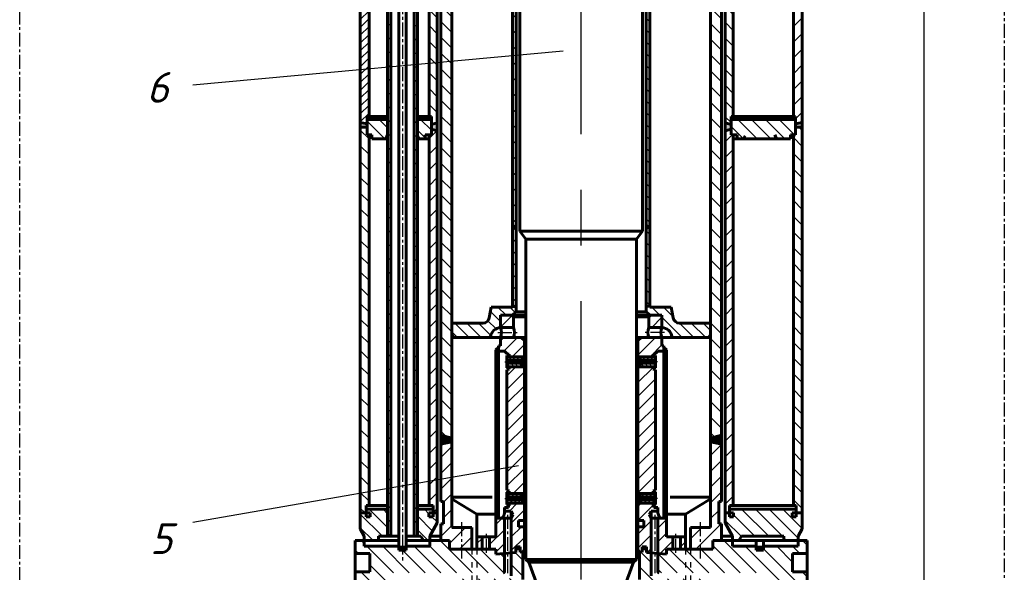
# Model space of a CAD drawing. Header units: millimetres. Extents: x 3913 to 6157, y -487 to 5915.
# Drawn here: x 3913 to 6157, y 804 to 2064 of the extents above; entities that cross this region are included whole.
import ezdxf

# ---------------------------------------------------------------- set-up
doc = ezdxf.new("R2010")
doc.units = ezdxf.units.MM
doc.linetypes.add('ACAD_ISO03W100', pattern=[30, 12, -18])
doc.linetypes.add('осевая', pattern=[50.8, 31.75, -6.35, 6.35, -6.35])
doc.layers.get('0').update_dxf_attribs({"lineweight": 40})
for name, color, linetype, lineweight in [('Оси', 7, 'осевая', 20), ('Штрих пункт', 7, 'ACAD_ISO03W100', 20), ('штриховка', 7, 'Continuous', 20)]:
    doc.layers.add(name, color=color, linetype=linetype, lineweight=lineweight)
doc.styles.add('ADRF1', font='isocpeur.ttf', dxfattribs={"oblique": 15})
doc.styles.add('Размеры', font='isocpeur.ttf', dxfattribs={"oblique": 15})
doc.dimstyles.new('гост', dxfattribs={"dimtxt": 20, "dimasz": 30, "dimexe": 2, "dimexo": 0, "dimgap": 7, "dimtad": 1, "dimtoh": 1, "dimdec": 1, "dimtxsty": 'ADRF1', "dimcen": 2.5, "dimadec": 0, "dimazin": 0, "dimtfac": 1, "dimtdec": 1, "dimtmove": 0, "dimatfit": 3, "dimfxl": 1, "dimlwd": 20, "dimlwe": 20, "dimarcsym": 0})
pattern_1 = [(135, (466.7083, 0), (-4.490128, -4.490128), [])]

# ---------------------------------------------------------------- blocks, each defined once
blk = doc.blocks.new('*D8')
at = {"layer": 'Defpoints', "color": 0, "transparency": 16777216}
for p in [(5193, 5841.2), (5974.9, 5841.2), (5193, -209)]:
    blk.add_point(p, dxfattribs=at)
at = {"layer": 'Оси', "color": 0, "linetype": 'Continuous', "lineweight": 20, "transparency": 16777216}
for p, q in [((5193, 5841.2), (5976.9, 5841.2)), ((5974.9, -149), (5974.9, 5781.2)), ((5193, -209), (5976.9, -209))]:
    blk.add_line(p, q, dxfattribs=at)
at = {"layer": 'Оси', "color": 0, "transparency": 16777216}
for points in [[(5964.9, 5781.2), (5984.9, 5781.2), (5974.9, 5841.2)], [(5964.9, -149), (5984.9, -149), (5974.9, -209)]]:
    blk.add_solid(points, dxfattribs=at)
at = {"layer": 'Оси', "color": 0, "transparency": 16777216, "insert": (5932.9, 2816.1), "char_height": 20, "attachment_point": 5, "rotation": 90, "style": 'ADRF1'}
blk.add_mtext('{\\H3.5x;6050}', dxfattribs=at)

msp = doc.modelspace()

# ---------------------------------------------------------------- hatches: boundary and pattern name
h = msp.add_hatch(color=256)
h.dxf.hatch_style = 1
h.paths.add_polyline_path([(4704.96, 1826.2), (4689.53, 1829.76), (4689.53, 1818.84), (4704.96, 1818.84)])
h.paths.add_polyline_path([(4751.94, 1801.23), (4747.63, 1792.15), (4751.94, 1792.15)])
h.paths.add_polyline_path([(4819.7, 1799.4), (4819.7, 1792.15), (4823.13, 1792.15)])
h.paths.add_polyline_path([(4864.77, 1828.86), (4851.61, 1825.19), (4851.61, 1814.67), (4864.77, 1810.51)])
h = msp.add_hatch(color=256)
h.dxf.hatch_style = 1
h.paths.add_polyline_path([(5681.1, 1826.2), (5696.53, 1829.76), (5696.53, 1818.84), (5681.1, 1818.84)])
h.paths.add_polyline_path([(5634.13, 1801.23), (5638.43, 1792.15), (5634.13, 1792.15)])
h.paths.add_polyline_path([(5566.37, 1799.4), (5566.37, 1792.15), (5562.93, 1792.15)])
h.paths.add_polyline_path([(5521.3, 1828.86), (5534.45, 1825.19), (5534.45, 1814.67), (5521.3, 1810.51)])
h = msp.add_hatch(color=256)
h.dxf.hatch_style = 1
h.paths.add_polyline_path([(5044.96, 1594.06), (5036.61, 1591.62), (5036.61, 1587.62), (5044.96, 1585.04)])
h = msp.add_hatch(color=256)
h.dxf.hatch_style = 1
h.paths.add_polyline_path([(5341.1, 1594.06), (5349.45, 1591.62), (5349.45, 1587.62), (5341.1, 1585.04)])
h = msp.add_hatch(color=256)
h.dxf.hatch_style = 1
h.paths.add_polyline_path([(4897.97, 1333.97), (4906.69, 1339.29), (4897.97, 1352.16)])
h = msp.add_hatch(color=256)
h.dxf.hatch_style = 1
h.paths.add_polyline_path([(5488.09, 1333.97), (5479.38, 1339.29), (5488.09, 1352.16)])
h = msp.add_hatch(color=256)
h.dxf.hatch_style = 1
h.paths.add_polyline_path([(4897.97, 1101.53), (4897.97, 1109.59), (4872.97, 1116.46), (4872.97, 1096.03)])
h = msp.add_hatch(color=256)
h.dxf.hatch_style = 1
h.paths.add_polyline_path([(5488.09, 1101.53), (5488.09, 1109.59), (5513.09, 1116.46), (5513.09, 1096.03)])
at = {"layer": 'Оси'}
h = msp.add_hatch(dxfattribs=at)
h.set_pattern_fill('ANSI31', color=256, scale=2, angle=90)
h.paths.add_polyline_path([(5058.95, 1295.34), (5027.61, 1295.34), (5027.61, 1298.24), (5027.14, 1299.81), (5023.72, 1298.33), (5023.72, 1287.5), (5062.53, 1287.5), (5062.53, 1291.1), (5058.95, 1291.1)])
h.paths.add_polyline_path([(5062.53, 1280.5), (5023.72, 1280.5), (5023.72, 1269.66), (5027.61, 1267.97), (5027.61, 1272.65), (5057.92, 1272.65), (5058.95, 1272.65), (5058.95, 1276.89), (5062.53, 1276.89)])
h.paths.add_polyline_path([(5062.53, 979.48), (5058.95, 979.48), (5058.95, 983.72), (5057.92, 983.72), (5027.61, 983.72), (5027.61, 988.39), (5023.72, 986.71), (5023.72, 975.87), (5062.53, 975.87)])
h.paths.add_polyline_path([(5058.95, 965.26), (5062.53, 965.26), (5062.53, 968.87), (5023.72, 968.87), (5023.72, 958.03), (5027.14, 956.55), (5027.61, 958.13), (5027.61, 961.02), (5058.95, 961.02)])
h = msp.add_hatch(dxfattribs=at)
h.set_pattern_fill('ANSI31', color=256, scale=2, angle=90)
h.paths.add_polyline_path([(5327.12, 1295.34), (5358.45, 1295.34), (5358.45, 1298.24), (5358.93, 1299.81), (5362.34, 1298.33), (5362.34, 1287.5), (5323.54, 1287.5), (5323.54, 1291.1), (5327.12, 1291.1)])
h.paths.add_polyline_path([(5323.54, 1280.5), (5362.34, 1280.5), (5362.34, 1269.66), (5358.45, 1267.97), (5358.45, 1272.65), (5328.15, 1272.65), (5327.12, 1272.65), (5327.12, 1276.89), (5323.54, 1276.89)])
h.paths.add_polyline_path([(5323.54, 979.48), (5327.12, 979.48), (5327.12, 983.72), (5328.15, 983.72), (5358.45, 983.72), (5358.45, 988.39), (5362.34, 986.71), (5362.34, 975.87), (5323.54, 975.87)])
h.paths.add_polyline_path([(5327.12, 965.26), (5323.54, 965.26), (5323.54, 968.87), (5362.34, 968.87), (5362.34, 958.03), (5358.93, 956.55), (5358.45, 958.13), (5358.45, 961.02), (5327.12, 961.02)])
at = {"layer": 'штриховка'}
h = msp.add_hatch(dxfattribs=at)
h.set_pattern_fill('ANSI31', color=256, scale=8, angle=90)
h.paths.add_polyline_path([(4897.97, 1667.02), (4872.97, 1667.02), (4872.97, 1116.46), (4897.97, 1109.59)])
h.paths.add_polyline_path([(4897.97, 2398.97), (4872.97, 2398.97), (4872.97, 1667.02), (4897.97, 1667.02)])
h.paths.add_polyline_path([(4897.97, 3298.5), (4872.97, 3298.5), (4872.97, 2398.97), (4897.97, 2398.97)])
h.paths.add_polyline_path([(4897.97, 3897.36), (4872.97, 3897.36), (4872.97, 3298.5), (4897.97, 3298.5)])
h = msp.add_hatch(dxfattribs=at)
h.set_pattern_fill('ANSI31', color=256, scale=8, angle=90)
h.paths.add_polyline_path([(5488.09, 1667.02), (5513.09, 1667.02), (5513.09, 1116.46), (5488.09, 1109.59)])
h.paths.add_polyline_path([(5488.09, 2398.97), (5513.09, 2398.97), (5513.09, 1667.02), (5488.09, 1667.02)])
h.paths.add_polyline_path([(5488.09, 3298.5), (5513.09, 3298.5), (5513.09, 2398.97), (5488.09, 2398.97)])
h.paths.add_polyline_path([(5488.09, 3897.36), (5513.09, 3897.36), (5513.09, 3298.5), (5488.09, 3298.5)])
h = msp.add_hatch(dxfattribs=at)
h.set_pattern_fill('ANSI31', color=256, scale=7)
h.paths.add_polyline_path([(4819.7, 1713.64), (4812.53, 1713.64), (4812.53, 885.86), (4819.7, 885.86), (4819.7, 947.63)])
h.paths.add_polyline_path([(4759.1, 1713.64), (4751.94, 1713.64), (4751.94, 885.86), (4759.1, 885.86)])
h.paths.add_polyline_path([(4819.7, 3218.03), (4812.53, 3218.03), (4812.53, 2848.76), (4819.7, 2848.76)])
h.paths.add_polyline_path([(4759.1, 3218.03), (4751.94, 3218.03), (4751.94, 2848.76), (4759.1, 2848.76)])
h.paths.add_polyline_path([(4819.7, 2848.76), (4812.53, 2848.76), (4812.53, 2377.18), (4819.7, 2377.18)])
h.paths.add_polyline_path([(4759.1, 2848.76), (4751.94, 2848.76), (4751.94, 2377.18), (4759.1, 2377.18)])
h.paths.add_polyline_path([(4759.1, 2377.18), (4751.94, 2377.18), (4751.94, 1713.64), (4759.1, 1713.64)])
h.paths.add_polyline_path([(4819.7, 2377.18), (4812.53, 2377.18), (4812.53, 1713.64), (4819.7, 1713.64)])
h = msp.add_hatch(dxfattribs=at)
h.set_pattern_fill('ANSI31', color=256, scale=8, angle=90)
h.paths.add_polyline_path([(5044.96, 3175.67), (5036.61, 3176.87), (5036.61, 1591.62), (5044.96, 1594.06)])
h.paths.add_polyline_path([(4709.53, 3179.33), (4694.73, 3179.33), (4694.73, 3184.12), (4694.73, 3190), (4689.53, 3190), (4689.53, 2495.63), (4704.96, 2492.06), (4704.96, 2502.19), (4704.96, 2508.9), (4709.53, 2508.9), (4709.53, 3049.54)])
h = msp.add_hatch(dxfattribs=at)
h.set_pattern_fill('ANSI31', color=256, scale=6, angle=90)
h.paths.add_polyline_path([(5341.1, 3175.67), (5349.45, 3176.87), (5349.45, 2875.5), (5341.1, 2875.5)])
h.paths.add_polyline_path([(5341.1, 2439.34), (5349.45, 2439.34), (5349.45, 2005.21), (5341.1, 2005.21)])
h.paths.add_polyline_path([(5341.1, 2875.5), (5349.45, 2875.5), (5349.45, 2439.34), (5341.1, 2439.34)])
h.paths.add_polyline_path([(5341.1, 2005.21), (5349.45, 2005.21), (5349.45, 1591.62), (5341.1, 1594.06)])
h = msp.add_hatch(dxfattribs=at)
h.set_pattern_fill('ANSI31', color=256, scale=4)
h.set_pattern_definition([(45, (1026.59, 0), (-8.980256, 8.980256), [])])
h.paths.add_polyline_path([(4709.53, 2467.22), (4704.96, 2467.22), (4704.96, 2484.71), (4689.53, 2484.71), (4689.53, 1829.76), (4704.96, 1826.2), (4704.96, 1836.33), (4704.96, 1843.04), (4709.53, 1843.04)])
h = msp.add_hatch(dxfattribs=at)
h.set_pattern_fill('ANSI31', color=256, scale=8, angle=90)
h.paths.add_polyline_path([(4864.77, 2080.92), (4846.39, 2080.92), (4846.39, 1843.04), (4851.61, 1843.04), (4851.61, 1836.33), (4851.61, 1825.19), (4864.77, 1828.86)])
h.paths.add_polyline_path([(4864.77, 2476.38), (4851.61, 2480.54), (4851.61, 2467.22), (4846.39, 2467.22), (4846.39, 2080.92), (4864.77, 2080.92)])
h = msp.add_hatch(dxfattribs=at)
h.set_pattern_fill('ANSI31', color=256, scale=8, angle=90)
h.paths.add_polyline_path([(5521.3, 2080.92), (5539.68, 2080.92), (5539.68, 1843.04), (5534.45, 1843.04), (5534.45, 1836.33), (5534.45, 1825.19), (5521.3, 1828.86)])
h.paths.add_polyline_path([(5521.3, 2476.38), (5534.45, 2480.54), (5534.45, 2467.22), (5539.68, 2467.22), (5539.68, 2080.92), (5521.3, 2080.92)])
h = msp.add_hatch(dxfattribs=at)
h.set_pattern_fill('ANSI31', color=256, scale=8)
h.paths.add_polyline_path([(5676.53, 2467.22), (5681.1, 2467.22), (5681.1, 2484.71), (5696.53, 2484.71), (5696.53, 1829.76), (5681.1, 1826.2), (5681.1, 1836.33), (5681.1, 1843.04), (5676.53, 1843.04)])
h = msp.add_hatch(dxfattribs=at)
h.set_pattern_fill('ANSI31', color=256, scale=8, angle=90)
h.paths.add_polyline_path([(4709.53, 1801.36), (4704.96, 1801.36), (4704.96, 1818.84), (4689.53, 1818.84), (4689.53, 939.26), (4702.79, 939.26), (4702.79, 947.63), (4702.79, 956.01), (4709.53, 956.01)])
h = msp.add_hatch(dxfattribs=at)
h.set_pattern_fill('ANSI31', color=256, scale=7, angle=90)
h.paths.add_polyline_path([(4704.96, 1836.33), (4704.96, 1801.36), (4715.9, 1801.36), (4715.9, 1792.15), (4747.63, 1792.15), (4751.94, 1801.23), (4751.94, 1836.33)])
h.paths.add_polyline_path([(4851.61, 1836.33), (4819.7, 1836.33), (4819.7, 1799.4), (4823.13, 1792.15), (4837.56, 1792.15), (4837.56, 1801.36), (4851.61, 1801.36)])
h = msp.add_hatch(dxfattribs=at)
h.set_pattern_fill('ANSI31', color=256, scale=7, angle=90)
h.paths.add_polyline_path([(5681.1, 1836.33), (5681.1, 1801.36), (5670.17, 1801.36), (5670.17, 1792.15), (5638.43, 1792.15), (5634.13, 1801.23), (5634.13, 1836.33)])
h.paths.add_polyline_path([(5534.45, 1836.33), (5634.13, 1836.33), (5634.13, 1792.15), (5562.93, 1792.15), (5548.5, 1792.15), (5548.5, 1801.36), (5534.45, 1801.36)])
h = msp.add_hatch(dxfattribs=at)
h.set_pattern_fill('ANSI31', color=256, scale=8, angle=90)
h.paths.add_polyline_path([(5676.53, 1801.36), (5681.1, 1801.36), (5681.1, 1818.84), (5696.53, 1818.84), (5696.53, 939.26), (5683.28, 939.26), (5683.28, 947.63), (5683.28, 956.01), (5676.53, 956.01)])
h = msp.add_hatch(dxfattribs=at)
h.set_pattern_fill('ANSI31', color=256, scale=8)
h.paths.add_polyline_path([(4864.77, 1530.59), (4846.39, 1530.59), (4846.39, 1268.94), (4864.77, 1268.94)])
h.paths.add_polyline_path([(4864.77, 1268.94), (4846.39, 1268.94), (4846.39, 956.01), (4855.36, 956.01), (4855.36, 939.26), (4864.77, 939.26), (4864.77, 1087.8)])
h.paths.add_polyline_path([(4864.77, 1810.51), (4851.61, 1814.67), (4851.61, 1801.36), (4846.39, 1801.36), (4846.39, 1530.59), (4864.77, 1530.59)])
h = msp.add_hatch(dxfattribs=at)
h.set_pattern_fill('ANSI31', color=256, scale=8)
h.paths.add_polyline_path([(5521.3, 1530.59), (5539.68, 1530.59), (5539.68, 1268.94), (5521.3, 1268.94)])
h.paths.add_polyline_path([(5521.3, 1268.94), (5539.68, 1268.94), (5539.68, 956.01), (5530.7, 956.01), (5530.7, 939.26), (5521.3, 939.26), (5521.3, 1087.8)])
h.paths.add_polyline_path([(5521.3, 1810.51), (5534.45, 1814.67), (5534.45, 1801.36), (5539.68, 1801.36), (5539.68, 1530.59), (5521.3, 1530.59)])
h = msp.add_hatch(dxfattribs=at)
h.set_pattern_fill('ANSI31', color=256, scale=6, angle=90)
h.paths.add_polyline_path([(5044.96, 1594.06), (5036.61, 1591.62), (5036.61, 1561.08), (5036.61, 1408.52), (4988.14, 1408.52), (4983.57, 1384.23, -0.3608204), (4968.83, 1372), (4897.97, 1372), (4897.97, 1339.29), (4986.39, 1339.29), (4986.39, 1341.39, -0.3518145), (5009.11, 1361.92), (5009.11, 1390), (5035.29, 1390), (5044.96, 1397.61), (5044.96, 1408.52), (5044.96, 1561.08)])
h = msp.add_hatch(dxfattribs=at)
h.set_pattern_fill('ANSI31', color=256, scale=6, angle=90)
h.paths.add_polyline_path([(5341.1, 1594.06), (5349.45, 1591.62), (5349.45, 1561.08), (5349.45, 1408.52), (5397.93, 1408.52), (5402.49, 1384.23, 0.3608204), (5417.23, 1372), (5488.09, 1372), (5488.09, 1339.29), (5399.68, 1339.29), (5399.68, 1341.39, 0.3518145), (5376.96, 1361.92), (5376.96, 1390), (5350.78, 1390), (5341.1, 1397.61), (5341.1, 1408.52), (5341.1, 1561.08)])
h = msp.add_hatch(color=256, dxfattribs=at)
h.dxf.hatch_style = 1
h.paths.add_polyline_path([(5036.61, 1413.62), (5036.61, 1408.52), (5044.96, 1408.52), (5044.96, 1411.61)])
h = msp.add_hatch(color=256, dxfattribs=at)
h.dxf.hatch_style = 1
h.paths.add_polyline_path([(5349.45, 1413.62), (5349.45, 1408.52), (5341.1, 1408.52), (5341.1, 1411.61)])
h = msp.add_hatch(dxfattribs=at)
h.set_pattern_fill('ANSI31', color=256, scale=7)
h.paths.add_polyline_path([(5038.84, 1386.28), (5035.29, 1390), (5009.11, 1390), (5009.11, 1361.92), (5038.84, 1361.92)])
h.paths.add_polyline_path([(5063.76, 1329.17), (5063.76, 1332.29), (5056.1, 1339.29), (5009.11, 1339.29), (5009.11, 1320.38), (5004.59, 1320.38), (5004.59, 1307.99), (5018.06, 1307.99), (5023.72, 1302.37), (5027.61, 1301.19), (5028.92, 1301.19), (5028.92, 1298.24), (5027.61, 1298.24), (5027.61, 1295.34), (5063.76, 1295.34)])
h.paths.add_polyline_path([(5063.76, 1272.65), (5057.92, 1272.65), (5028.93, 1272.65), (5028.93, 1267.34), (5023.72, 1265.7), (5023.72, 990.66), (5028.93, 989.02), (5028.93, 983.72), (5057.92, 983.72), (5063.76, 983.72)])
h.paths.add_polyline_path([(5063.76, 961.02), (5027.61, 961.02), (5027.61, 958.13), (5028.92, 958.13), (5028.92, 955.17), (5027.61, 955.17), (5027.61, 951.4), (5018.28, 951.4), (5018.28, 943.45), (5033.54, 943.45), (5037.25, 935.32), (5033.54, 927.19), (5033.54, 847.91), (5043.97, 848.88), (5043.97, 861.7), (5054.26, 861.7), (5054.26, 849.83), (5059.96, 850.36), (5063.76, 854.78), (5063.76, 907.75), (5050.38, 907.75), (5050.38, 921.94), (5063.76, 921.94), (5063.76, 927.19)])
h.paths.add_polyline_path([(5018.28, 927.19), (4998.76, 927.19), (4998.76, 884.6), (4984.28, 884.6), (4984.28, 856.5), (4998.76, 856.5), (4998.76, 844.7), (5018.28, 846.5)])
h.paths.add_polyline_path([(4966.99, 884.6), (4955.37, 884.6), (4955.37, 856.5), (4966.99, 856.5)])
h = msp.add_hatch(dxfattribs=at)
h.set_pattern_fill('ANSI31', color=256, scale=7)
h.paths.add_polyline_path([(5347.22, 1386.28), (5350.78, 1390), (5376.96, 1390), (5376.96, 1361.92), (5347.22, 1361.92)])
h.paths.add_polyline_path([(5322.3, 1329.17), (5322.3, 1332.29), (5329.96, 1339.29), (5376.96, 1339.29), (5376.96, 1320.38), (5381.48, 1320.38), (5381.48, 1307.99), (5368, 1307.99), (5362.34, 1302.37), (5358.45, 1301.19), (5357.15, 1301.19), (5357.15, 1298.24), (5358.45, 1298.24), (5358.45, 1295.34), (5322.3, 1295.34)])
h.paths.add_polyline_path([(5322.3, 1272.65), (5328.15, 1272.65), (5357.13, 1272.65), (5357.13, 1267.34), (5362.34, 1265.7), (5362.34, 990.66), (5357.13, 989.02), (5357.13, 983.72), (5328.15, 983.72), (5322.3, 983.72)])
h.paths.add_polyline_path([(5322.3, 961.02), (5358.45, 961.02), (5358.45, 958.13), (5357.15, 958.13), (5357.15, 955.17), (5358.45, 955.17), (5358.45, 951.4), (5367.78, 951.4), (5367.78, 943.45), (5352.52, 943.45), (5348.82, 935.32), (5352.52, 927.19), (5352.52, 847.91), (5342.09, 848.88), (5342.09, 861.7), (5331.81, 861.7), (5331.81, 849.83), (5326.11, 850.36), (5322.3, 854.78), (5322.3, 907.75), (5335.68, 907.75), (5335.68, 921.94), (5322.3, 921.94), (5322.3, 927.19)])
h.paths.add_polyline_path([(5367.78, 927.19), (5387.3, 927.19), (5387.3, 884.6), (5401.79, 884.6), (5401.79, 856.5), (5387.3, 856.5), (5387.3, 844.7), (5367.78, 846.5)])
h.paths.add_polyline_path([(5419.08, 884.6), (5430.69, 884.6), (5430.69, 856.5), (5419.08, 856.5)])
h = msp.add_hatch(color=256, dxfattribs=at)
h.dxf.hatch_style = 1
h.paths.add_polyline_path([(4998.76, 930.82), (4998.76, 927.19), (5004.59, 927.19), (5004.59, 928.68)])
h.paths.add_polyline_path([(5004.59, 1316.07), (4998.76, 1311.16), (5004.59, 1311.16)])
h = msp.add_hatch(dxfattribs=at)
h.set_pattern_fill('ANSI31', color=256, scale=2, angle=90)
h.set_pattern_definition(pattern_1)
h.paths.add_polyline_path([(5004.59, 1195.23), (4998.76, 1195.23), (4998.76, 1080.83), (5004.59, 1080.83)])
h.paths.add_polyline_path([(5004.59, 1311.16), (4998.76, 1311.16), (4998.76, 1195.23), (5004.59, 1195.23)])
h.paths.add_polyline_path([(5004.59, 1080.83), (4998.76, 1080.83), (4998.76, 927.19), (5004.59, 927.19)])
h = msp.add_hatch(color=256, dxfattribs=at)
h.dxf.hatch_style = 1
h.paths.add_polyline_path([(5387.3, 930.82), (5387.3, 927.19), (5381.48, 927.19), (5381.48, 928.68)])
h.paths.add_polyline_path([(5381.48, 1316.07), (5387.3, 1311.16), (5381.48, 1311.16)])
h = msp.add_hatch(dxfattribs=at)
h.set_pattern_fill('ANSI31', color=256, scale=2, angle=90)
h.set_pattern_definition(pattern_1)
h.paths.add_polyline_path([(5381.48, 1195.23), (5387.3, 1195.23), (5387.3, 1080.83), (5381.48, 1080.83)])
h.paths.add_polyline_path([(5381.48, 1311.16), (5387.3, 1311.16), (5387.3, 1195.23), (5381.48, 1195.23)])
h.paths.add_polyline_path([(5381.48, 1080.83), (5387.3, 1080.83), (5387.3, 927.19), (5381.48, 927.19)])
h = msp.add_hatch(color=256, dxfattribs=at)
h.dxf.hatch_style = 1
h.paths.add_polyline_path([(5028.92, 1300.02), (5027.61, 1300.02), (5027.14, 1299.81), (5027.61, 1298.24), (5028.92, 1298.24)])
h.paths.add_polyline_path([(5028.93, 1272.65), (5027.61, 1272.65), (5027.61, 1267.97), (5028.93, 1267.34)])
h.paths.add_polyline_path([(5028.93, 989.02), (5027.61, 988.39), (5027.61, 983.72), (5028.93, 983.72)])
h.paths.add_polyline_path([(5028.92, 958.13), (5027.61, 958.13), (5027.14, 956.55), (5027.61, 956.35), (5028.92, 956.35)])
h = msp.add_hatch(color=256, dxfattribs=at)
h.dxf.hatch_style = 1
h.paths.add_polyline_path([(5357.15, 1300.02), (5358.45, 1300.02), (5358.93, 1299.81), (5358.45, 1298.24), (5357.15, 1298.24)])
h.paths.add_polyline_path([(5357.13, 1272.65), (5358.45, 1272.65), (5358.45, 1267.97), (5357.13, 1267.34)])
h.paths.add_polyline_path([(5357.13, 989.02), (5358.45, 988.39), (5358.45, 983.72), (5357.13, 983.72)])
h.paths.add_polyline_path([(5357.15, 958.13), (5358.45, 958.13), (5358.93, 956.55), (5358.45, 956.35), (5357.15, 956.35)])
h = msp.add_hatch(dxfattribs=at)
h.set_pattern_fill('ANSI31', color=256, scale=8)
h.paths.add_polyline_path([(4897.97, 1089.3), (4897.97, 1101.53), (4872.97, 1096.03), (4872.97, 1087.8), (4872.97, 1013.13), (4872.97, 965.46), (4879.07, 965.46), (4879.07, 914.26), (4872.97, 914.26), (4872.97, 876.1), (4892.86, 876.1), (4892.86, 856.5), (4920.99, 856.5), (4920.99, 906.13), (4897.97, 906.13), (4897.97, 976.77)])
h.paths.add_polyline_path([(4943.86, 906.13), (4920.99, 906.13), (4920.99, 856.5), (4943.86, 856.5)])
h = msp.add_hatch(dxfattribs=at)
h.set_pattern_fill('ANSI31', color=256, scale=8)
h.paths.add_polyline_path([(5488.09, 1089.3), (5488.09, 1101.53), (5513.09, 1096.03), (5513.09, 1087.8), (5513.09, 1013.13), (5513.09, 965.46), (5506.99, 965.46), (5506.99, 914.26), (5513.09, 914.26), (5513.09, 876.1), (5493.21, 876.1), (5493.21, 856.5), (5465.08, 856.5), (5465.08, 906.13), (5488.09, 906.13), (5488.09, 976.77)])
h.paths.add_polyline_path([(5442.21, 906.13), (5465.08, 906.13), (5465.08, 856.5), (5442.21, 856.5)])
h = msp.add_hatch(dxfattribs=at)
h.set_pattern_fill('ANSI31', color=256, scale=7, angle=90)
h.paths.add_polyline_path([(4712.17, 930.41), (4702.79, 930.41), (4702.79, 939.26), (4689.53, 939.26), (4689.53, 902.62), (4698.66, 885.86), (4698.66, 876.1), (4730.9, 876.1), (4730.9, 885.86), (4751.94, 885.86), (4751.94, 947.63), (4702.79, 947.63), (4702.79, 939.26), (4712.17, 939.26)])
h.paths.add_polyline_path([(4845.98, 930.41), (4845.98, 939.26), (4855.36, 939.26), (4855.36, 947.63), (4819.7, 947.63), (4819.7, 885.86), (4827.65, 885.86), (4833.61, 876.1), (4848.28, 876.1), (4848.28, 885.86), (4864.77, 916.75), (4864.77, 939.26), (4855.36, 939.26), (4855.36, 930.41)])
h = msp.add_hatch(dxfattribs=at)
h.set_pattern_fill('ANSI31', color=256, scale=7, angle=90)
h.paths.add_polyline_path([(5673.89, 930.41), (5683.28, 930.41), (5683.28, 939.26), (5696.53, 939.26), (5696.53, 902.62), (5687.4, 885.86), (5687.4, 876.1), (5655.17, 876.1), (5655.17, 885.86), (5634.13, 885.86), (5634.13, 947.63), (5683.28, 947.63), (5683.28, 939.26), (5673.89, 939.26)])
h.paths.add_polyline_path([(5540.09, 930.41), (5540.09, 939.26), (5530.7, 939.26), (5530.7, 947.63), (5634.13, 947.63), (5634.13, 885.86), (5558.41, 885.86), (5552.46, 876.1), (5537.79, 876.1), (5537.79, 885.86), (5521.3, 916.75), (5521.3, 939.26), (5530.7, 939.26), (5530.7, 930.41)])
h = msp.add_hatch(dxfattribs=at)
h.set_pattern_fill('ANSI31', color=256, scale=8, angle=90)
h.paths.add_polyline_path([(4892.86, 856.5), (4892.86, 876.1), (4848.28, 876.1), (4848.28, 863.05), (4794.39, 863.05), (4794.39, 854.11), (4777.25, 854.11), (4777.25, 863.05), (4742.73, 863.05), (4711.39, 829.97), (4711.39, 804.96), (4687.7, 804.96), (4678, 794.72), (4678, 762.07), (4710.94, 762.07), (4710.94, 727.32), (4746.95, 727.32), (4746.95, 762.07), (4756.6, 762.07), (4756.6, 795.36, -0.4218461), (4763.44, 802.38), (4939.75, 802.38), (4943.86, 805.7), (4943.86, 856.5)])
h.paths.add_polyline_path([(4742.73, 863.05), (4709.42, 863.05), (4695.06, 846.64), (4711.39, 846.64), (4711.39, 829.97)], flags=17)
h.paths.add_polyline_path([(4698.66, 876.1), (4678, 876.1), (4678, 846.64), (4695.06, 846.64), (4709.42, 863.05), (4698.66, 863.05)], flags=17)
h.paths.add_polyline_path([(4955.37, 856.5), (4943.86, 856.5), (4943.86, 805.7), (4955.37, 815.03)])
h.paths.add_polyline_path([(4998.76, 850.18), (4998.76, 856.5), (4955.37, 856.5), (4955.37, 815.03)], flags=17)
h.paths.add_polyline_path([(5018.28, 846.5), (4998.76, 844.7), (4998.76, 850.18), (4955.37, 815.03), (4955.37, 802.38), (5015.28, 802.38, 0.4142136), (5018.28, 805.38)], flags=17)
h.paths.add_polyline_path([(4955.37, 815.03), (4943.86, 805.7), (4943.86, 802.38), (4955.37, 802.38)])
h.paths.add_polyline_path([(4943.86, 788.69), (4922.85, 788.69), (4909.2, 777.63), (4943.86, 777.63)], flags=17)
h.paths.add_polyline_path([(4955.37, 788.69), (4943.86, 788.69), (4943.86, 777.63), (4955.37, 777.63)])
h.paths.add_polyline_path([(5059.96, 787.63), (5059.96, 850.36), (5054.26, 849.83), (5054.26, 857.25), (5043.97, 857.25), (5043.97, 848.88), (5033.54, 847.91), (5033.54, 795.69, -0.4142136), (5026.54, 788.69), (4955.37, 788.69), (4955.37, 777.63), (5049.96, 777.63, 0.4142136)])
h = msp.add_hatch(dxfattribs=at)
h.set_pattern_fill('ANSI31', color=256, scale=8, angle=90)
h.paths.add_polyline_path([(5493.21, 856.5), (5493.21, 876.1), (5537.79, 876.1), (5537.79, 863.05), (5591.68, 863.05), (5591.68, 854.11), (5608.81, 854.11), (5608.81, 863.05), (5643.34, 863.05), (5674.68, 829.97), (5674.68, 804.96), (5698.36, 804.96), (5708.06, 794.72), (5708.06, 762.07), (5675.12, 762.07), (5675.12, 727.32), (5639.11, 727.32), (5639.11, 762.07), (5629.47, 762.07), (5629.47, 795.36, 0.4218461), (5622.62, 802.38), (5446.31, 802.38), (5442.21, 805.7), (5442.21, 856.5)])
h.paths.add_polyline_path([(5643.34, 863.05), (5676.65, 863.05), (5691, 846.64), (5674.68, 846.64), (5674.68, 829.97)], flags=17)
h.paths.add_polyline_path([(5687.4, 876.1), (5708.06, 876.1), (5708.06, 846.64), (5691, 846.64), (5676.65, 863.05), (5687.4, 863.05)], flags=17)
h.paths.add_polyline_path([(5430.69, 856.5), (5442.21, 856.5), (5442.21, 805.7), (5430.69, 815.03)])
h.paths.add_polyline_path([(5387.3, 850.18), (5387.3, 856.5), (5430.69, 856.5), (5430.69, 815.03)], flags=17)
h.paths.add_polyline_path([(5367.78, 846.5), (5387.3, 844.7), (5387.3, 850.18), (5430.69, 815.03), (5430.69, 802.38), (5370.78, 802.38, -0.4142136), (5367.78, 805.38)], flags=17)
h.paths.add_polyline_path([(5430.69, 815.03), (5442.21, 805.7), (5442.21, 802.38), (5430.69, 802.38)])
h.paths.add_polyline_path([(5442.21, 788.69), (5463.21, 788.69), (5476.87, 777.63), (5442.21, 777.63)], flags=17)
h.paths.add_polyline_path([(5430.69, 788.69), (5442.21, 788.69), (5442.21, 777.63), (5430.69, 777.63)])
h.paths.add_polyline_path([(5326.11, 787.63), (5326.11, 850.36), (5331.81, 849.83), (5331.81, 857.25), (5342.09, 857.25), (5342.09, 848.88), (5352.52, 847.91), (5352.52, 795.69, 0.4142136), (5359.52, 788.69), (5430.69, 788.69), (5430.69, 777.63), (5336.11, 777.63, -0.4142136)])

# ---------------------------------------------------------------- linework, layer by layer
for p, q in [((4777.25, 876.1), (4777.25, 4188.94)), ((4794.39, 876.1), (4794.39, 4188.94)), ((5053.03, 3928.68), (5053.03, 1581.57)), ((5333.03, 3928.68), (5333.03, 1581.57)), ((4872.97, 3897.36), (4872.97, 1087.8)), ((4897.97, 3897.36), (4897.97, 1087.8)), ((5488.09, 3897.36), (5488.09, 1087.8)), ((5513.09, 3897.36), (5513.09, 1087.8)), ((4751.94, 3218.03), (4751.94, 885.86)), ((4759.1, 3218.03), (4759.1, 885.86)), ((4812.53, 3218.03), (4812.53, 885.86)), ((4819.7, 3218.03), (4819.7, 947.63)), ((5036.61, 3214.08), (5036.61, 1561.08)), ((5044.96, 3214.08), (5044.96, 1561.08)), ((5341.1, 3214.08), (5341.1, 1561.08)), ((5349.45, 3214.08), (5349.45, 1561.08)), ((4689.53, 3208.86), (4689.53, 902.62)), ((4864.77, 3190), (4864.77, 1087.8)), ((5521.3, 3190), (5521.3, 1087.8)), ((5696.53, 3208.86), (5696.53, 902.62)), ((4709.53, 1843.04), (4709.53, 2467.22)), ((4846.39, 2467.22), (4846.39, 1843.04)), ((5539.68, 2467.22), (5539.68, 1843.04)), ((5676.53, 1843.04), (5676.53, 2467.22)), ((4704.96, 1843.04), (4751.94, 1843.04)), ((4704.96, 1843.04), (4704.96, 1836.33)), ((4819.7, 1843.04), (4851.61, 1843.04)), ((4851.61, 1843.04), (4851.61, 1836.33)), ((5566.37, 1843.04), (5534.45, 1843.04)), ((5534.45, 1843.04), (5534.45, 1836.33)), ((5566.37, 1843.04), (5634.13, 1843.04)), ((5681.1, 1843.04), (5634.13, 1843.04)), ((5681.1, 1843.04), (5681.1, 1836.33)), ((4704.96, 1826.2), (4689.53, 1829.76)), ((4704.96, 1818.84), (4689.53, 1818.84)), ((4751.94, 1836.33), (4704.96, 1836.33)), ((4704.96, 1836.33), (4704.96, 1801.36)), ((4851.61, 1836.33), (4819.7, 1836.33)), ((4851.61, 1801.36), (4851.61, 1836.33)), ((4851.61, 1825.19), (4864.77, 1828.86)), ((5534.45, 1825.19), (5521.3, 1828.86)), ((5534.45, 1836.33), (5566.37, 1836.33)), ((5534.45, 1801.36), (5534.45, 1836.33)), ((5566.37, 1836.33), (5634.13, 1836.33)), ((5634.13, 1836.33), (5681.1, 1836.33)), ((5681.1, 1836.33), (5681.1, 1801.36)), ((5681.1, 1826.2), (5696.53, 1829.76)), ((5681.1, 1818.84), (5696.53, 1818.84)), ((4704.96, 1801.36), (4715.9, 1801.36)), ((4709.53, 956.01), (4709.53, 1801.36)), ((4715.9, 1801.36), (4715.9, 1792.15)), ((4747.63, 1792.15), (4751.94, 1801.23)), ((4819.7, 1799.4), (4823.13, 1792.15)), ((4837.56, 1792.15), (4837.56, 1801.36)), ((4837.56, 1801.36), (4851.61, 1801.36)), ((4846.39, 1801.36), (4846.39, 956.01)), ((4851.61, 1814.67), (4864.77, 1810.51)), ((5534.45, 1814.67), (5521.3, 1810.51)), ((5548.5, 1801.36), (5534.45, 1801.36)), ((5539.68, 1801.36), (5539.68, 956.01)), ((5548.5, 1792.15), (5548.5, 1801.36)), ((5566.37, 1799.4), (5562.93, 1792.15)), ((5638.43, 1792.15), (5634.13, 1801.23)), ((5681.1, 1801.36), (5670.17, 1801.36)), ((5670.17, 1801.36), (5670.17, 1792.15)), ((5676.53, 956.01), (5676.53, 1801.36)), ((4715.9, 1792.15), (4751.94, 1792.15)), ((4819.7, 1792.15), (4837.56, 1792.15)), ((4837.56, 1792.15), (4846.39, 1792.15)), ((5548.5, 1792.15), (5539.68, 1792.15)), ((5566.37, 1792.15), (5548.5, 1792.15)), ((5566.37, 1792.15), (5634.13, 1792.15)), ((5670.17, 1792.15), (5634.13, 1792.15)), ((5036.61, 1591.62), (5044.96, 1594.06)), ((5349.45, 1591.62), (5341.1, 1594.06)), ((5053.03, 1581.57), (5193.03, 1581.57)), ((5053.03, 1581.57), (5066.66, 1563.54)), ((5333.03, 1581.57), (5193.03, 1581.57)), ((5333.03, 1581.57), (5319.4, 1563.54)), ((5036.61, 1561.08), (5036.61, 1408.52)), ((5044.96, 1561.08), (5044.96, 1408.52)), ((5066.66, 1563.54), (5193.03, 1563.54)), ((5066.66, 1563.54), (5066.66, 833.02)), ((5319.4, 1563.54), (5193.03, 1563.54)), ((5319.4, 1563.54), (5319.4, 833.02)), ((5341.1, 1561.08), (5341.1, 1408.52)), ((5349.45, 1561.08), (5349.45, 1408.52)), ((4988.14, 1408.52), (4983.57, 1384.23)), ((5036.61, 1408.52), (4988.14, 1408.52)), ((5035.29, 1390), (5044.96, 1397.61)), ((5044.96, 1408.52), (5044.96, 1397.61)), ((5044.96, 1397.61), (5066.66, 1397.61)), ((5341.1, 1397.61), (5319.4, 1397.61)), ((5341.1, 1408.52), (5341.1, 1397.61)), ((5350.78, 1390), (5341.1, 1397.61)), ((5349.45, 1408.52), (5397.93, 1408.52)), ((5397.93, 1408.52), (5402.49, 1384.23)), ((4897.97, 1372), (4968.83, 1372)), ((5009.11, 1361.92), (5009.11, 1390)), ((5009.11, 1390), (5035.29, 1390)), ((5035.29, 1390), (5038.84, 1386.28)), ((5035.29, 1390), (5066.66, 1390)), ((5038.84, 1386.28), (5038.84, 1361.92)), ((5038.84, 1386.28), (5066.66, 1386.28)), ((5350.78, 1390), (5319.4, 1390)), ((5347.22, 1386.28), (5319.4, 1386.28)), ((5350.78, 1390), (5347.22, 1386.28)), ((5347.22, 1386.28), (5347.22, 1361.92)), ((5376.96, 1390), (5350.78, 1390)), ((5376.96, 1361.92), (5376.96, 1390)), ((5488.09, 1372), (5417.23, 1372)), ((5009.11, 1361.92), (5038.84, 1361.92)), ((5376.96, 1361.92), (5347.22, 1361.92)), ((4897.97, 1339.29), (5009.11, 1339.29)), ((4986.39, 1341.39), (4986.39, 1339.29)), ((5009.11, 1320.38), (5009.11, 1339.29)), ((5009.11, 1339.29), (5056.1, 1339.29)), ((5056.1, 1339.29), (5063.76, 1332.29)), ((5056.1, 1339.29), (5066.66, 1339.29)), ((5063.76, 1332.29), (5063.76, 1329.17)), ((5063.76, 1332.29), (5066.66, 1332.29)), ((5063.76, 927.19), (5063.76, 1329.17)), ((5329.96, 1339.29), (5319.4, 1339.29)), ((5322.3, 1332.29), (5319.4, 1332.29)), ((5329.96, 1339.29), (5322.3, 1332.29)), ((5322.3, 1332.29), (5322.3, 1329.17)), ((5322.3, 927.19), (5322.3, 1329.17)), ((5376.96, 1339.29), (5329.96, 1339.29)), ((5488.09, 1339.29), (5376.96, 1339.29)), ((5376.96, 1320.38), (5376.96, 1339.29)), ((5399.68, 1341.39), (5399.68, 1339.29)), ((4998.76, 1311.16), (5004.59, 1316.07)), ((4998.76, 1311.16), (4998.76, 927.19)), ((4998.76, 1311.16), (5004.59, 1311.16)), ((5004.59, 927.19), (5004.59, 1320.38)), ((5004.59, 1320.38), (5009.11, 1320.38)), ((5018.06, 1307.99), (5004.59, 1307.99)), ((5023.72, 1302.37), (5018.06, 1307.99)), ((5027.61, 1301.19), (5023.72, 1302.37)), ((5358.45, 1301.19), (5362.34, 1302.37)), ((5362.34, 1302.37), (5368, 1307.99)), ((5368, 1307.99), (5381.48, 1307.99)), ((5381.48, 1320.38), (5376.96, 1320.38)), ((5381.48, 927.19), (5381.48, 1320.38)), ((5387.3, 1311.16), (5381.48, 1316.07)), ((5387.3, 1311.16), (5381.48, 1311.16)), ((5387.3, 1311.16), (5387.3, 927.19)), ((5023.72, 1298.33), (5027.61, 1300.02)), ((5023.72, 1298.33), (5023.72, 1269.66)), ((5023.72, 1269.66), (5023.72, 1298.33)), ((5023.72, 1287.5), (5062.53, 1287.5)), ((5023.72, 1280.5), (5062.53, 1280.5)), ((5027.14, 1299.81), (5027.61, 1298.24)), ((5027.61, 1301.19), (5028.92, 1301.19)), ((5027.61, 1300.02), (5028.92, 1300.02)), ((5027.61, 1298.24), (5027.61, 1295.34)), ((5028.92, 1298.24), (5027.61, 1298.24)), ((5027.61, 1295.34), (5063.76, 1295.34)), ((5028.92, 1301.19), (5028.92, 1298.24)), ((5058.95, 1295.34), (5058.95, 1291.1)), ((5058.95, 1291.1), (5062.53, 1291.1)), ((5062.53, 1276.89), (5062.53, 1291.1)), ((5358.45, 1295.34), (5322.3, 1295.34)), ((5327.12, 1291.1), (5323.54, 1291.1)), ((5323.54, 1276.89), (5323.54, 1291.1)), ((5362.34, 1287.5), (5323.54, 1287.5)), ((5362.34, 1280.5), (5323.54, 1280.5)), ((5327.12, 1295.34), (5327.12, 1291.1)), ((5358.45, 1301.19), (5357.15, 1301.19)), ((5357.15, 1301.19), (5357.15, 1298.24)), ((5358.45, 1300.02), (5357.15, 1300.02)), ((5357.15, 1298.24), (5358.45, 1298.24)), ((5362.34, 1298.33), (5358.45, 1300.02)), ((5358.93, 1299.81), (5358.45, 1298.24)), ((5358.45, 1298.24), (5358.45, 1295.34)), ((5362.34, 1269.66), (5362.34, 1298.33)), ((5362.34, 1298.33), (5362.34, 1269.66)), ((5023.72, 1269.66), (5027.61, 1267.97)), ((5028.93, 1267.34), (5023.72, 1265.7)), ((5023.72, 990.66), (5023.72, 1265.7)), ((5057.92, 1272.65), (5027.61, 1272.65)), ((5027.61, 1267.97), (5027.61, 1272.65)), ((5027.61, 1267.97), (5028.93, 1267.34)), ((5028.93, 1272.65), (5028.93, 1267.34)), ((5057.92, 1272.65), (5063.76, 1272.65)), ((5058.95, 1276.89), (5058.95, 1272.65)), ((5058.95, 1276.89), (5062.53, 1276.89)), ((5328.15, 1272.65), (5322.3, 1272.65)), ((5327.12, 1276.89), (5323.54, 1276.89)), ((5327.12, 1276.89), (5327.12, 1272.65)), ((5328.15, 1272.65), (5358.45, 1272.65)), ((5357.13, 1272.65), (5357.13, 1267.34)), ((5358.45, 1267.97), (5357.13, 1267.34)), ((5357.13, 1267.34), (5362.34, 1265.7)), ((5358.45, 1267.97), (5358.45, 1272.65)), ((5362.34, 1269.66), (5358.45, 1267.97)), ((5362.34, 990.66), (5362.34, 1265.7)), ((4897.97, 1109.59), (4872.97, 1116.46)), ((4897.97, 1101.53), (4872.97, 1096.03)), ((5488.09, 1109.59), (5513.09, 1116.46)), ((5488.09, 1101.53), (5513.09, 1096.03)), ((4864.77, 1087.8), (4864.77, 939.26)), ((4872.97, 1087.8), (4872.97, 1013.13)), ((4897.97, 1089.3), (4897.97, 976.77)), ((5488.09, 1089.3), (5488.09, 976.77)), ((5513.09, 1087.8), (5513.09, 1013.13)), ((5521.3, 1087.8), (5521.3, 939.26)), ((4872.97, 965.46), (4872.97, 1013.13)), ((5513.09, 965.46), (5513.09, 1013.13)), ((5028.93, 989.02), (5023.72, 990.66)), ((5023.72, 986.71), (5027.61, 988.39)), ((5027.61, 988.39), (5028.93, 989.02)), ((5027.61, 988.39), (5027.61, 983.72)), ((5028.93, 983.72), (5028.93, 989.02)), ((5357.13, 989.02), (5362.34, 990.66)), ((5357.13, 983.72), (5357.13, 989.02)), ((5358.45, 988.39), (5357.13, 989.02)), ((5362.34, 986.71), (5358.45, 988.39)), ((5358.45, 988.39), (5358.45, 983.72)), ((4879.07, 965.46), (4872.97, 965.46)), ((4879.07, 914.26), (4879.07, 965.46)), ((4897.97, 976.77), (4897.97, 906.13)), ((4900.73, 975.15), (4990.28, 975.15)), ((4955.37, 936.07), (4902.76, 968.24)), ((5023.72, 958.03), (5023.72, 986.71)), ((5023.72, 975.87), (5062.53, 975.87)), ((5023.72, 968.87), (5062.53, 968.87)), ((5057.92, 983.72), (5027.61, 983.72)), ((5057.92, 983.72), (5063.76, 983.72)), ((5058.95, 979.48), (5058.95, 983.72)), ((5058.95, 979.48), (5062.53, 979.48)), ((5058.95, 961.02), (5058.95, 965.26)), ((5058.95, 965.26), (5062.53, 965.26)), ((5062.53, 979.48), (5062.53, 965.26)), ((5328.15, 983.72), (5322.3, 983.72)), ((5327.12, 979.48), (5323.54, 979.48)), ((5323.54, 979.48), (5323.54, 965.26)), ((5362.34, 975.87), (5323.54, 975.87)), ((5362.34, 968.87), (5323.54, 968.87)), ((5327.12, 965.26), (5323.54, 965.26)), ((5327.12, 979.48), (5327.12, 983.72)), ((5327.12, 961.02), (5327.12, 965.26)), ((5328.15, 983.72), (5358.45, 983.72)), ((5362.34, 958.03), (5362.34, 986.71)), ((5485.33, 975.15), (5395.79, 975.15)), ((5430.69, 936.07), (5483.31, 968.24)), ((5488.09, 976.77), (5488.09, 906.13)), ((5506.99, 965.46), (5513.09, 965.46)), ((5506.99, 914.26), (5506.99, 965.46)), ((4751.94, 956.01), (4702.79, 956.01)), ((4702.79, 947.63), (4702.79, 956.01)), ((4751.94, 947.63), (4702.79, 947.63)), ((4702.79, 947.63), (4702.79, 939.26)), ((4846.39, 956.01), (4819.7, 956.01)), ((4855.36, 947.63), (4819.7, 947.63)), ((4819.7, 947.63), (4819.7, 885.86)), ((4855.36, 956.01), (4846.39, 956.01)), ((4855.36, 939.26), (4855.36, 956.01)), ((5018.28, 943.45), (5018.28, 951.4)), ((5018.28, 951.4), (5027.61, 951.4)), ((5018.28, 943.45), (5033.54, 943.45)), ((5023.72, 958.03), (5027.61, 956.35)), ((5027.14, 956.55), (5027.61, 958.13)), ((5027.61, 961.02), (5063.76, 961.02)), ((5027.61, 958.13), (5027.61, 961.02)), ((5028.92, 958.13), (5027.61, 958.13)), ((5027.61, 956.35), (5027.61, 951.4)), ((5027.61, 956.35), (5028.92, 956.35)), ((5027.61, 955.17), (5028.92, 955.17)), ((5028.92, 955.17), (5028.92, 958.13)), ((5033.54, 943.45), (5033.54, 847.91)), ((5033.54, 943.45), (5037.25, 935.32)), ((5358.45, 961.02), (5322.3, 961.02)), ((5352.52, 943.45), (5348.82, 935.32)), ((5352.52, 943.45), (5352.52, 847.91)), ((5367.78, 943.45), (5352.52, 943.45)), ((5357.15, 955.17), (5357.15, 958.13)), ((5357.15, 958.13), (5358.45, 958.13)), ((5358.45, 956.35), (5357.15, 956.35)), ((5358.45, 955.17), (5357.15, 955.17)), ((5358.45, 958.13), (5358.45, 961.02)), ((5358.93, 956.55), (5358.45, 958.13)), ((5362.34, 958.03), (5358.45, 956.35)), ((5358.45, 956.35), (5358.45, 951.4)), ((5367.78, 951.4), (5358.45, 951.4)), ((5367.78, 943.45), (5367.78, 951.4)), ((5530.7, 956.01), (5539.68, 956.01)), ((5530.7, 939.26), (5530.7, 956.01)), ((5530.7, 947.63), (5566.37, 947.63)), ((5539.68, 956.01), (5566.37, 956.01)), ((5566.37, 956.01), (5634.13, 956.01)), ((5566.37, 947.63), (5634.13, 947.63)), ((5634.13, 956.01), (5683.28, 956.01)), ((5634.13, 947.63), (5683.28, 947.63)), ((5683.28, 947.63), (5683.28, 956.01)), ((5683.28, 947.63), (5683.28, 939.26)), ((4702.79, 939.26), (4689.53, 939.26)), ((4712.17, 939.26), (4702.79, 939.26)), ((4702.79, 939.26), (4702.79, 930.41)), ((4712.17, 930.41), (4702.79, 930.41)), ((4712.17, 939.26), (4712.17, 930.41)), ((4855.36, 939.26), (4845.98, 939.26)), ((4845.98, 939.26), (4845.98, 930.41)), ((4855.36, 930.41), (4845.98, 930.41)), ((4864.77, 939.26), (4855.36, 939.26)), ((4855.36, 939.26), (4855.36, 930.41)), ((4864.77, 916.75), (4864.77, 939.26)), ((4955.37, 884.6), (4955.37, 936.07)), ((4955.37, 936.07), (4998.76, 936.07)), ((4998.76, 927.19), (5033.54, 927.19)), ((4998.76, 927.19), (4998.76, 884.6)), ((5018.28, 927.19), (5018.28, 846.5)), ((5037.25, 935.32), (5033.54, 927.19)), ((5063.76, 921.94), (5050.38, 921.94)), ((5050.38, 921.94), (5050.38, 907.75)), ((5063.76, 927.19), (5063.76, 854.78)), ((5322.3, 927.19), (5322.3, 854.78)), ((5322.3, 921.94), (5335.68, 921.94)), ((5335.68, 921.94), (5335.68, 907.75)), ((5348.82, 935.32), (5352.52, 927.19)), ((5387.3, 927.19), (5352.52, 927.19)), ((5367.78, 927.19), (5367.78, 846.5)), ((5430.69, 936.07), (5387.3, 936.07)), ((5387.3, 927.19), (5387.3, 884.6)), ((5430.69, 884.6), (5430.69, 936.07)), ((5521.3, 916.75), (5521.3, 939.26)), ((5521.3, 939.26), (5530.7, 939.26)), ((5530.7, 939.26), (5530.7, 930.41)), ((5530.7, 939.26), (5540.09, 939.26)), ((5530.7, 930.41), (5540.09, 930.41)), ((5540.09, 939.26), (5540.09, 930.41)), ((5673.89, 939.26), (5683.28, 939.26)), ((5673.89, 939.26), (5673.89, 930.41)), ((5673.89, 930.41), (5683.28, 930.41)), ((5683.28, 939.26), (5683.28, 930.41)), ((5683.28, 939.26), (5696.53, 939.26)), ((4689.53, 902.62), (4698.66, 885.86)), ((4864.77, 916.75), (4848.28, 885.86)), ((4879.07, 914.26), (4872.97, 914.26)), ((4872.97, 914.26), (4872.97, 876.1)), ((4943.86, 906.13), (4897.97, 906.13)), ((4943.86, 906.13), (4943.86, 856.5)), ((5050.38, 907.75), (5063.76, 907.75)), ((5335.68, 907.75), (5322.3, 907.75)), ((5442.21, 906.13), (5442.21, 856.5)), ((5442.21, 906.13), (5488.09, 906.13)), ((5506.99, 914.26), (5513.09, 914.26)), ((5513.09, 914.26), (5513.09, 876.1)), ((5521.3, 916.75), (5537.79, 885.86)), ((5696.53, 902.62), (5687.4, 885.86)), ((4735.51, 876.1), (4678, 876.1)), ((4678, 762.07), (4678, 876.1)), ((4698.66, 885.86), (4698.66, 876.1)), ((4759.1, 876.1), (4698.66, 876.1)), ((4698.66, 876.1), (4698.66, 863.05)), ((4751.94, 885.86), (4730.9, 885.86)), ((4730.9, 885.86), (4730.9, 876.1)), ((4751.94, 885.86), (4759.1, 885.86)), ((4777.25, 885.86), (4759.1, 885.86)), ((4777.25, 876.1), (4759.1, 876.1)), ((4777.25, 876.1), (4777.25, 854.11)), ((4819.7, 885.86), (4794.39, 885.86)), ((4848.28, 876.1), (4794.39, 876.1)), ((4794.39, 854.11), (4794.39, 876.1)), ((4827.65, 885.86), (4819.7, 885.86)), ((4827.65, 885.86), (4833.61, 876.1)), ((4848.28, 885.86), (4848.28, 876.1)), ((4848.28, 885.86), (4872.97, 885.86)), ((4848.28, 876.1), (4892.86, 876.1)), ((4848.28, 876.1), (4848.28, 863.05)), ((4892.86, 856.5), (4892.86, 876.1)), ((4998.76, 884.6), (4955.37, 884.6)), ((4955.37, 856.5), (4955.37, 884.6)), ((4966.99, 856.5), (4966.99, 884.6)), ((4984.28, 856.5), (4984.28, 884.6)), ((5387.3, 884.6), (5430.69, 884.6)), ((5401.79, 856.5), (5401.79, 884.6)), ((5419.08, 856.5), (5419.08, 884.6)), ((5430.69, 856.5), (5430.69, 884.6)), ((5493.21, 856.5), (5493.21, 876.1)), ((5537.79, 876.1), (5493.21, 876.1)), ((5537.79, 885.86), (5513.09, 885.86)), ((5537.79, 885.86), (5537.79, 876.1)), ((5537.79, 876.1), (5591.68, 876.1)), ((5537.79, 876.1), (5537.79, 863.05)), ((5558.41, 885.86), (5552.46, 876.1)), ((5558.41, 885.86), (5566.37, 885.86)), ((5566.37, 885.86), (5591.68, 885.86)), ((5591.68, 885.86), (5608.81, 885.86)), ((5591.68, 854.11), (5591.68, 876.1)), ((5591.68, 876.1), (5608.81, 876.1)), ((5608.81, 885.86), (5626.96, 885.86)), ((5608.81, 876.1), (5626.96, 876.1)), ((5608.81, 876.1), (5608.81, 854.11)), ((5634.13, 885.86), (5626.96, 885.86)), ((5626.96, 876.1), (5687.4, 876.1)), ((5634.13, 885.86), (5655.17, 885.86)), ((5650.55, 876.1), (5708.06, 876.1)), ((5655.17, 885.86), (5655.17, 876.1)), ((5687.4, 885.86), (5687.4, 876.1)), ((5687.4, 876.1), (5687.4, 863.05)), ((5708.06, 762.07), (5708.06, 876.1)), ((4698.66, 863.05), (4777.25, 863.05)), ((4777.25, 860.71), (4794.39, 860.71)), ((4777.25, 854.11), (4794.39, 854.11)), ((4848.28, 863.05), (4794.39, 863.05)), ((4963.45, 856.5), (4892.86, 856.5)), ((4955.37, 856.5), (4998.76, 856.5)), ((4998.76, 856.5), (4998.76, 844.7)), ((5043.97, 848.88), (5043.97, 861.7)), ((5043.97, 861.7), (5054.26, 861.7)), ((5043.97, 857.25), (5054.26, 857.25)), ((5054.26, 861.7), (5054.26, 849.83)), ((5059.96, 850.36), (5063.76, 854.78)), ((5063.76, 854.78), (5066.66, 854.78)), ((5322.3, 854.78), (5319.4, 854.78)), ((5326.11, 850.36), (5322.3, 854.78)), ((5342.09, 861.7), (5331.81, 861.7)), ((5331.81, 861.7), (5331.81, 849.83)), ((5342.09, 857.25), (5331.81, 857.25)), ((5342.09, 848.88), (5342.09, 861.7)), ((5430.69, 856.5), (5387.3, 856.5)), ((5387.3, 856.5), (5387.3, 844.7)), ((5422.62, 856.5), (5493.21, 856.5)), ((5537.79, 863.05), (5591.68, 863.05)), ((5608.81, 860.71), (5591.68, 860.71)), ((5608.81, 854.11), (5591.68, 854.11)), ((5687.4, 863.05), (5608.81, 863.05)), ((4678, 846.64), (4711.39, 846.64)), ((4711.39, 846.64), (4711.39, 804.96)), ((4998.76, 844.7), (5043.97, 848.88)), ((5018.28, 846.5), (5018.28, 805.38)), ((5033.54, 847.91), (5033.54, 795.69)), ((5054.26, 849.83), (5059.96, 850.36)), ((5059.96, 850.36), (5059.96, 787.63)), ((5059.96, 850.36), (5066.66, 850.36)), ((5066.66, 833.02), (5193.03, 833.02)), ((5066.66, 833.02), (5073.48, 827.09)), ((5319.4, 833.02), (5193.03, 833.02)), ((5319.4, 833.02), (5312.58, 827.09)), ((5326.11, 850.36), (5319.4, 850.36)), ((5331.81, 849.83), (5326.11, 850.36)), ((5326.11, 850.36), (5326.11, 787.63)), ((5387.3, 844.7), (5342.09, 848.88)), ((5352.52, 847.91), (5352.52, 795.69)), ((5367.78, 846.5), (5367.78, 805.38)), ((5708.06, 846.64), (5674.68, 846.64)), ((5674.68, 846.64), (5674.68, 804.96)), ((5073.48, 827.09), (5193.03, 827.09)), ((5073.48, 827.09), (5095.52, 766.73)), ((5312.58, 827.09), (5193.03, 827.09)), ((5312.58, 827.09), (5290.54, 766.73)), ((4711.39, 804.96), (4678, 804.96)), ((5674.68, 804.96), (5708.06, 804.96))]:
    msp.add_line(p, q)
for centre, radius, start, end in [((4968.83, 1387), 15, 270, 349.36191), ((5417.23, 1387), 15, 190.63809, 270), ((5010.53, 1337.51), 24.45, 93.33582, 170.86626), ((4981.26, 1350.61), 30.05, 337.89152, 22.10848), ((5011, 1350.61), 30.05, 337.89152, 22.10848), ((5375.06, 1350.61), 30.05, 157.89152, 202.10848), ((5404.8, 1350.61), 30.05, 157.89152, 202.10848), ((5375.54, 1337.51), 24.45, 9.13374, 86.66418), ((4907.97, 976.77), 10, 180, 238.56274), ((5478.09, 976.77), 10, 301.43726, 0), ((4997.78, 941.69), 20.58, 315.22818, 4.90836), ((5388.29, 941.69), 20.58, 175.09164, 224.77182), ((5015.28, 805.38), 3, 270, 0), ((5370.78, 805.38), 3, 180, 270)]:
    msp.add_arc(centre, radius, start, end)
at = {"layer": 'Оси'}
for p, q in [((3913.32, -486.6), (3913.32, 5915.41)), ((6157.33, 5915.41), (6157.33, -486.6)), ((4785.82, 5105.44), (4785.82, 830.88)), ((5003.27, 1350.61), (5046.87, 1350.61)), ((5382.79, 1350.61), (5339.2, 1350.61)), ((5019.15, 1284), (5066.39, 1284)), ((5366.91, 1284), (5319.68, 1284)), ((5019.15, 972.37), (5066.39, 972.37)), ((5366.91, 972.37), (5319.68, 972.37)), ((4920.99, 835.16), (4920.99, 922.05)), ((5024.95, 934.91), (5024.95, 799.6)), ((5361.12, 934.91), (5361.12, 799.6)), ((5465.08, 835.16), (5465.08, 922.05)), ((4977.07, 848.44), (4977.07, 891.51)), ((5409, 848.44), (5409, 891.51))]:
    msp.add_line(p, q, dxfattribs=at)
at = {"layer": 'Оси', "ltscale": 20}
msp.add_line((5193.03, -228.96), (5193.03, 5861.21), dxfattribs=at)
at = {"layer": 'Штрих пункт'}
for p, q in [((4943.86, 856.5), (4943.86, 777.63)), ((4955.37, 856.5), (4955.37, 777.63)), ((5430.69, 856.5), (5430.69, 777.63)), ((5442.21, 856.5), (5442.21, 777.63))]:
    msp.add_line(p, q, dxfattribs=at)
at = {"layer": 'штриховка'}
for p, q in [((5152.11, 1991.85), (4308.18, 1914.98)), ((5036.61, 1413.62), (5044.96, 1411.61)), ((5036.61, 1408.52), (5044.96, 1408.52)), ((5349.45, 1413.62), (5341.1, 1411.61)), ((5349.45, 1408.52), (5341.1, 1408.52)), ((5050.09, 1046.8), (4308.18, 917.43)), ((4998.76, 930.82), (5004.59, 928.68)), ((5387.3, 930.82), (5381.48, 928.68))]:
    msp.add_line(p, q, dxfattribs=at)

# ---------------------------------------------------------------- texts
at = {"layer": 'штриховка', "char_height": 70, "attachment_point": 1, "style": 'Размеры'}
for s, insert in [('6', (4202.26, 1944.67)), ('5', (4210.21, 915.49))]:
    msp.add_mtext_dynamic_manual_height_columns(s, width=41.7686, gutter_width=12.5, heights=[0], dxfattribs=dict(at, insert=insert))

# ---------------------------------------------------------------- dimensions: what is measured, and where the dimension line sits
at = {"layer": 'Оси'}
dim = msp.add_linear_dim(base=(5974.94, 5841.21), p1=(5193.03, -208.96), p2=(5193.03, 5841.21), angle=90, text='{\\H3.5x;6050}', dimstyle='гост', override={"dimasz": 60}, dxfattribs=at)
dim.commit()
dim.dimension.update_dxf_attribs({"geometry": '*D8', "text_midpoint": (5932.94, 2816.12)})

doc.saveas('drawing.dxf')
